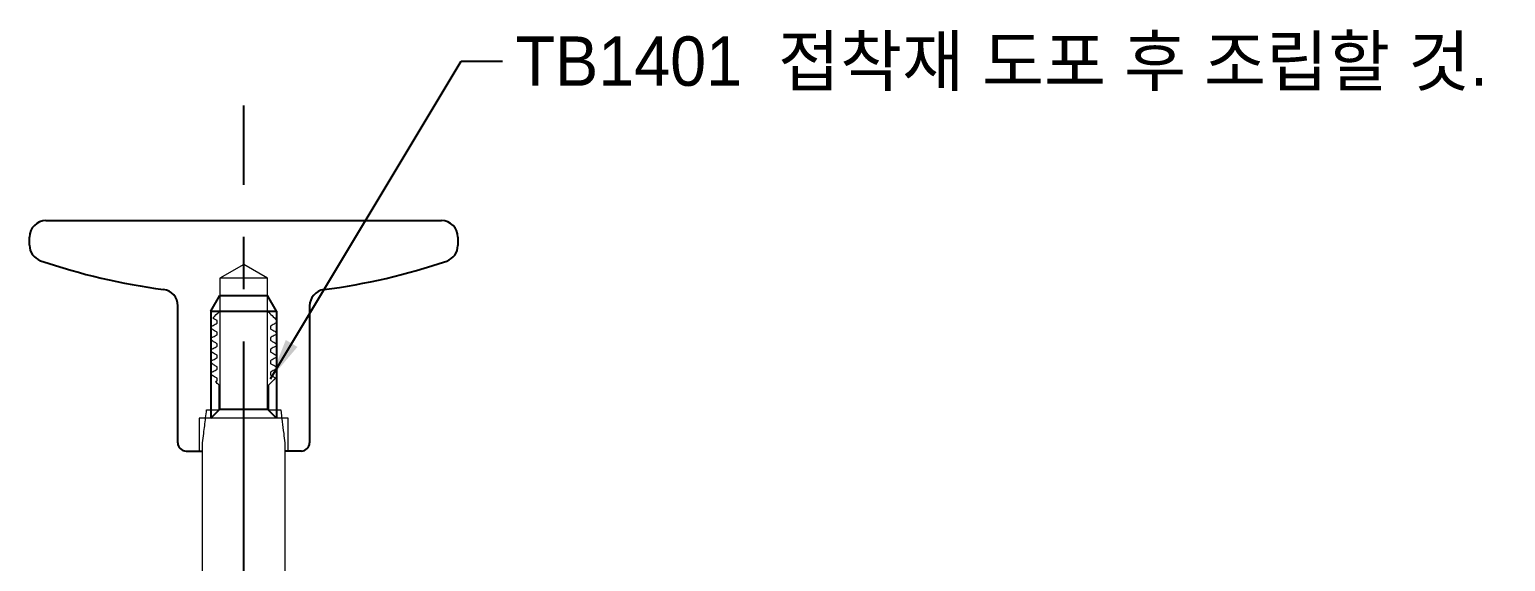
# Model space of a CAD drawing. Extents: x 10170 to 11010, y -16669 to -16075.
# Drawn here: x 10352.9 to 10442.5, y -16465.3 to -16433 of the extents above; entities that cross this region are included whole.
import ezdxf

# ---------------------------------------------------------------- set-up
doc = ezdxf.new("R2010")
doc.units = 0
doc.header["$MEASUREMENT"] = 0
doc.linetypes.add('CENTER2', pattern=[28.575, 19.05, -3.175, 3.175, -3.175])
doc.linetypes.add('HIDDEN2', pattern=[4.7625, 3.175, -1.5875])
doc.layers.get('0').update_dxf_attribs({"linetype": 'CONTINUOUS'})
doc.layers.get('DEFPOINTS').update_dxf_attribs({"linetype": 'CONTINUOUS'})
doc.layers.add('1', color=4, linetype='HIDDEN2', lineweight=13)
doc.layers.add('5', color=2, linetype='CONTINUOUS', lineweight=9)
doc.layers.add('6', color=6, linetype='CONTINUOUS')
doc.layers.add('CENTER', color=1, linetype='CENTER2')
doc.styles.add('ROMANS', font='Gulim.ttf')
doc.styles.get("Standard").update_dxf_attribs({"font": 'Gulim.ttf'})
doc.dimstyles.new('STANDARD$2', dxfattribs={"dimtxt": 3.5, "dimasz": 2.5, "dimexe": 1, "dimexo": 1, "dimgap": 0.8, "dimtad": 1, "dimdsep": 46, "dimtxsty": 'Standard', "dimcen": 0, "dimclrd": 2, "dimclre": 2, "dimclrt": 4, "dimadec": 1, "dimazin": 2, "dimtfac": 1, "dimtmove": 0, "dimatfit": 0, "dimfxl": 0, "dimtolj": 1, "dimarcsym": 0})
doc.dimstyles.new('STANDARD$7', dxfattribs={"dimtxt": 3.5, "dimasz": 2.5, "dimexe": 0.3, "dimexo": 0.5, "dimgap": 0.8, "dimtad": 3, "dimlfac": 0.5, "dimdsep": 46, "dimtxsty": 'ROMANS', "dimcen": 0, "dimclrd": 2, "dimclre": 2, "dimclrt": 4, "dimadec": 0, "dimazin": 0, "dimtfac": 1, "dimtmove": 0, "dimatfit": 3, "dimfxl": 0, "dimtolj": 1, "dimarcsym": 0})

# ---------------------------------------------------------------- blocks, each defined once
blk = doc.blocks.new('*D8')
at = {"layer": '5', "color": 2, "lineweight": -2}
blk.add_line((10463.42, -16495.636), (10469.002, -16519.815), dxfattribs=at)
blk.add_arc((10436.722, -16379.994), 142.499, 271.00521, 281.99479, dxfattribs=at)
at = {"layer": '5', "color": 2}
for points in [[(10466.246, -16518.975), (10466.427, -16519.788), (10468.777, -16518.841)], [(10439.225, -16522.887), (10439.218, -16522.054), (10436.722, -16522.493)]]:
    blk.add_solid(points, dxfattribs=at)
at = {"layer": 'DEFPOINTS', "color": 0}
for p in [(10456.107, -16463.96), (10463.195, -16494.661), (10436.722, -16496.435), (10458.194, -16520.866), (10436.722, -16570.424)]:
    blk.add_point(p, dxfattribs=at)
at = {"layer": '5', "color": 4, "insert": (10448.687, -16519.381), "char_height": 3.5, "attachment_point": 5, "rotation": 4.9063}
blk.add_mtext('\\A1;13°', dxfattribs=at)

msp = doc.modelspace()

# ---------------------------------------------------------------- linework, layer by layer
for p, q in [((10353.93836, -16444.61493), (10377.93808, -16444.61493)), ((10352.93836, -16446.10487), (10352.93836, -16445.61493)), ((10378.93808, -16445.61493), (10378.93808, -16446.12506)), ((10364.48822, -16449.1623), (10367.38822, -16449.1623)), ((10361.93822, -16458.11493), (10361.93822, -16449.78927)), ((10363.93822, -16450.11493), (10367.93822, -16450.11493)), ((10369.93822, -16449.79688), (10369.93822, -16458.11493)), ((10363.93822, -16456.61493), (10364.48822, -16456.06493)), ((10364.48822, -16456.06493), (10367.38822, -16456.06493)), ((10367.93822, -16456.61493), (10367.38822, -16456.06493)), ((10362.43822, -16458.61493), (10363.43945, -16458.61493)), ((10369.43822, -16458.61493), (10368.43698, -16458.61493))]:
    msp.add_line(p, q)
for centre, radius, start, end in [((10353.93836, -16445.61493), 1, 90, 180), ((10377.93808, -16445.61493), 1, 0, 90), ((10353.93836, -16446.10487), 1, 180, 251.027381), ((10377.93808, -16446.12506), 1, 288.8762334, 360), ((10365.96766, -16411.11493), 38, 251.027381, 262.5905021), ((10365.96766, -16411.11493), 38, 277.3222781, 288.8762334), ((10360.93822, -16449.78927), 1, 0, 82.5905021), ((10370.93822, -16449.79688), 1, 97.3222781, 180), ((10362.43822, -16458.11493), 0.5, 180, 270), ((10369.43822, -16458.11493), 0.5, 270, 0)]:
    msp.add_arc(centre, radius, start, end)
at = {"layer": '1', "color": 7, "linetype": 'Continuous', "lineweight": 18}
for p, q in [((10365.93822, -16447.27777), (10364.48822, -16448.11493)), ((10367.38822, -16448.11493), (10365.93822, -16447.27777)), ((10367.38822, -16448.11493), (10364.48822, -16448.11493)), ((10364.48822, -16448.11493), (10364.48822, -16456.06493)), ((10367.38822, -16456.06493), (10367.38822, -16448.11493)), ((10364.49034, -16450.11493), (10367.38609, -16450.11493)), ((10363.93976, -16451.17191), (10363.93976, -16451.06544)), ((10364.32012, -16450.84709), (10364.32012, -16450.69232)), ((10364.32012, -16451.54709), (10364.32012, -16451.39232)), ((10367.55631, -16451.03149), (10367.55631, -16451.18626)), ((10367.93668, -16450.66493), (10367.93668, -16450.81314)), ((10367.93668, -16451.40667), (10367.93668, -16451.51314)), ((10363.93976, -16451.87191), (10363.93976, -16451.76544)), ((10364.32012, -16452.24709), (10364.32012, -16452.09232)), ((10367.55631, -16451.73149), (10367.55631, -16451.88626)), ((10367.93668, -16452.10667), (10367.93668, -16452.21314)), ((10363.93976, -16452.57191), (10363.93976, -16452.46544)), ((10363.93976, -16453.27191), (10363.93976, -16453.16544)), ((10364.32012, -16452.94709), (10364.32012, -16452.79232)), ((10367.55631, -16452.43149), (10367.55631, -16452.58626)), ((10367.55631, -16453.13149), (10367.55631, -16453.28626)), ((10367.93668, -16452.80667), (10367.93668, -16452.91314)), ((10363.93976, -16453.97191), (10363.93976, -16453.86544)), ((10364.32012, -16453.64709), (10364.32012, -16453.49232)), ((10367.55631, -16453.83149), (10367.55631, -16453.98626)), ((10367.93668, -16453.50667), (10367.93668, -16453.61314)), ((10364.32012, -16454.34709), (10364.32012, -16454.19232)), ((10364.44027, -16456.11493), (10364.44027, -16454.61493)), ((10367.43616, -16454.61493), (10367.43616, -16456.11493)), ((10365.93822, -16456.61493), (10363.23822, -16456.61493)), ((10363.23822, -16456.61493), (10363.23822, -16458.61493)), ((10363.68959, -16456.11493), (10364.44027, -16456.11493)), ((10368.63822, -16456.61493), (10365.93822, -16456.61493)), ((10367.43616, -16456.11493), (10368.18685, -16456.11493)), ((10368.63822, -16458.61493), (10368.63822, -16456.61493)), ((10363.43945, -16476.61493), (10363.43945, -16458.11493)), ((10368.43698, -16458.11493), (10368.43698, -16476.61493))]:
    msp.add_line(p, q, dxfattribs=at)
for points in [[(10364.06205, -16450.54274), (10364.20479, -16450.40012), (10364.34756, -16450.25751), (10364.49034, -16450.11493)], [(10367.38609, -16450.11493), (10367.56966, -16450.29822), (10367.75317, -16450.48157), (10367.93668, -16450.66493)], [(10364.2261, -16454.40101), (10364.25744, -16454.38303), (10364.28878, -16454.36505), (10364.32012, -16454.34709)], [(10364.44027, -16454.61493), (10364.36888, -16454.54363), (10364.29748, -16454.47232), (10364.2261, -16454.40101)], [(10367.87855, -16454.17301), (10367.73111, -16454.32033), (10367.58365, -16454.46764), (10367.43616, -16454.61493)]]:
    msp.add_open_spline(points, degree=3, dxfattribs=at)
for points, knots in [([(10363.93976, -16451.06544), (10363.98822, -16451.03759), (10364.03668, -16451.00975), (10364.16346, -16450.93694), (10364.24178, -16450.892), (10364.32012, -16450.84709)], [0, 0, 0, 0, 0.38231071, 0.38231071, 1, 1, 1, 1]), ([(10364.32012, -16451.39232), (10364.271, -16451.36383), (10364.22187, -16451.33535), (10364.09508, -16451.26187), (10364.01742, -16451.21689), (10363.93976, -16451.17191)], [0, 0, 0, 0, 0.38754498, 0.38754498, 1, 1, 1, 1]), ([(10364.32012, -16450.69232), (10364.271, -16450.66383), (10364.22187, -16450.63535), (10364.13584, -16450.58549), (10364.09894, -16450.56411), (10364.06205, -16450.54274)], [0, 0, 0, 0, 0.57115047, 0.57115047, 1, 1, 1, 1]), ([(10367.93668, -16450.81314), (10367.88822, -16450.84099), (10367.83975, -16450.86883), (10367.71298, -16450.94163), (10367.63466, -16450.98658), (10367.55631, -16451.03149)], [0, 0, 0, 0, 0.38231257, 0.38231257, 1, 1, 1, 1]), ([(10367.55631, -16451.18626), (10367.60544, -16451.21475), (10367.65457, -16451.24323), (10367.78135, -16451.31671), (10367.85901, -16451.36169), (10367.93668, -16451.40667)], [0, 0, 0, 0, 0.38754205, 0.38754205, 1, 1, 1, 1]), ([(10363.93976, -16451.76544), (10363.98822, -16451.73759), (10364.03668, -16451.70975), (10364.16346, -16451.63694), (10364.24178, -16451.592), (10364.32012, -16451.54709)], [0, 0, 0, 0, 0.38231071, 0.38231071, 1, 1, 1, 1]), ([(10364.32012, -16452.09232), (10364.271, -16452.06383), (10364.22187, -16452.03535), (10364.09508, -16451.96187), (10364.01742, -16451.91689), (10363.93976, -16451.87191)], [0, 0, 0, 0, 0.38754498, 0.38754498, 1, 1, 1, 1]), ([(10363.93976, -16452.46544), (10363.98822, -16452.43759), (10364.03668, -16452.40975), (10364.16346, -16452.33694), (10364.24178, -16452.292), (10364.32012, -16452.24709)], [0, 0, 0, 0, 0.38231071, 0.38231071, 1, 1, 1, 1]), ([(10367.93668, -16451.51314), (10367.88822, -16451.54099), (10367.83975, -16451.56883), (10367.71298, -16451.64163), (10367.63466, -16451.68658), (10367.55631, -16451.73149)], [0, 0, 0, 0, 0.38231257, 0.38231257, 1, 1, 1, 1]), ([(10367.55631, -16451.88626), (10367.60544, -16451.91475), (10367.65457, -16451.94323), (10367.78135, -16452.01671), (10367.85901, -16452.06169), (10367.93668, -16452.10667)], [0, 0, 0, 0, 0.38754205, 0.38754205, 1, 1, 1, 1]), ([(10367.93668, -16452.21314), (10367.88822, -16452.24099), (10367.83975, -16452.26883), (10367.71298, -16452.34163), (10367.63466, -16452.38658), (10367.55631, -16452.43149)], [0, 0, 0, 0, 0.38231257, 0.38231257, 1, 1, 1, 1]), ([(10364.32012, -16452.79232), (10364.271, -16452.76383), (10364.22187, -16452.73535), (10364.09508, -16452.66187), (10364.01742, -16452.61689), (10363.93976, -16452.57191)], [0, 0, 0, 0, 0.38754498, 0.38754498, 1, 1, 1, 1]), ([(10363.93976, -16453.16544), (10363.98822, -16453.13759), (10364.03668, -16453.10975), (10364.16346, -16453.03694), (10364.24178, -16452.992), (10364.32012, -16452.94709)], [0, 0, 0, 0, 0.38231071, 0.38231071, 1, 1, 1, 1]), ([(10367.55631, -16452.58626), (10367.60544, -16452.61475), (10367.65457, -16452.64323), (10367.78135, -16452.71671), (10367.85901, -16452.76169), (10367.93668, -16452.80667)], [0, 0, 0, 0, 0.38754205, 0.38754205, 1, 1, 1, 1]), ([(10367.93668, -16452.91314), (10367.88822, -16452.94099), (10367.83975, -16452.96883), (10367.71298, -16453.04163), (10367.63466, -16453.08658), (10367.55631, -16453.13149)], [0, 0, 0, 0, 0.38231257, 0.38231257, 1, 1, 1, 1]), ([(10364.32012, -16453.49232), (10364.271, -16453.46383), (10364.22187, -16453.43535), (10364.09508, -16453.36187), (10364.01742, -16453.31689), (10363.93976, -16453.27191)], [0, 0, 0, 0, 0.38754498, 0.38754498, 1, 1, 1, 1]), ([(10363.93976, -16453.86544), (10363.98822, -16453.83759), (10364.03668, -16453.80975), (10364.16346, -16453.73694), (10364.24178, -16453.692), (10364.32012, -16453.64709)], [0, 0, 0, 0, 0.38231071, 0.38231071, 1, 1, 1, 1]), ([(10364.32012, -16454.19232), (10364.271, -16454.16383), (10364.22187, -16454.13535), (10364.09508, -16454.06187), (10364.01742, -16454.01689), (10363.93976, -16453.97191)], [0, 0, 0, 0, 0.38754498, 0.38754498, 1, 1, 1, 1]), ([(10367.55631, -16453.28626), (10367.60544, -16453.31475), (10367.65457, -16453.34323), (10367.78135, -16453.41671), (10367.85901, -16453.46169), (10367.93668, -16453.50667)], [0, 0, 0, 0, 0.38754205, 0.38754205, 1, 1, 1, 1]), ([(10367.93668, -16453.61314), (10367.88822, -16453.64099), (10367.83975, -16453.66883), (10367.71298, -16453.74163), (10367.63466, -16453.78658), (10367.55631, -16453.83149)], [0, 0, 0, 0, 0.38231257, 0.38231257, 1, 1, 1, 1]), ([(10367.55631, -16453.98626), (10367.60544, -16454.01475), (10367.65457, -16454.04323), (10367.76198, -16454.10548), (10367.82026, -16454.13925), (10367.87855, -16454.17301)], [0, 0, 0, 0, 0.457433, 0.457433, 1, 1, 1, 1]), ([(10363.43945, -16458.11493), (10363.46318, -16457.92522), (10363.4869, -16457.73551), (10363.55008, -16457.23033), (10363.58954, -16456.91487), (10363.64919, -16456.43791), (10363.66939, -16456.27642), (10363.68959, -16456.11493)], [0, 0, 0, 0, 0.28456648, 0.28456648, 0.75776262, 0.75776262, 1, 1, 1, 1]), ([(10368.18685, -16456.11493), (10368.2465, -16456.59188), (10368.30616, -16457.06884), (10368.38953, -16457.73551), (10368.41326, -16457.92522), (10368.43698, -16458.11493)], [0, 0, 0, 0, 0.71543352, 0.71543352, 1, 1, 1, 1])]:
    msp.add_open_spline(points, degree=3, knots=knots, dxfattribs=at)
at = {"layer": '6'}
for p, q in [((10363.93822, -16450.11493), (10364.48822, -16449.1623)), ((10367.93822, -16450.11493), (10367.38822, -16449.1623)), ((10363.93822, -16450.11493), (10363.93822, -16456.61493)), ((10367.93822, -16450.11493), (10367.93822, -16456.61493))]:
    msp.add_line(p, q, dxfattribs=at)
at = {"layer": 'CENTER', "color": 1, "linetype": 'CENTER2'}
msp.add_line((10365.93822, -16528.1604), (10365.93822, -16437.63009), dxfattribs=at)

# ---------------------------------------------------------------- texts
at = {"color": 4, "insert": (10382.44608, -16433.42718), "char_height": 3, "attachment_point": 1, "style": 'ROMANS'}
msp.add_mtext('TB1401  접착재 도포 후 조립할 것.', dxfattribs=at)

# ---------------------------------------------------------------- dimensions: what is measured, and where the dimension line sits
at = {"layer": '5'}
dim = msp.add_angular_dim_2l(base=(10458.19448, -16520.86567), line1=((10436.72191, -16496.43465), (10436.72191, -16570.42444)), line2=((10463.19499, -16494.66124), (10456.10708, -16463.96012)), dimstyle='STANDARD$2', dxfattribs=at)
dim.commit()
dim.dimension.update_dxf_attribs({"geometry": '*D8', "text_midpoint": (10448.90934, -16521.97064), "dimtype": 130})

# ---------------------------------------------------------------- leaders
at = {"annotation_type": 0, "has_hookline": 1, "hookline_direction": 0, "text_width": 64.43808}
msp.add_leader([(10367.55822, -16454.22229), (10379.14608, -16434.92718), (10381.64608, -16434.92718)], dimstyle='STANDARD$7', override={"dimgap": 0.8, "dimtad": 0}, dxfattribs=at)

doc.saveas('drawing.dxf')
